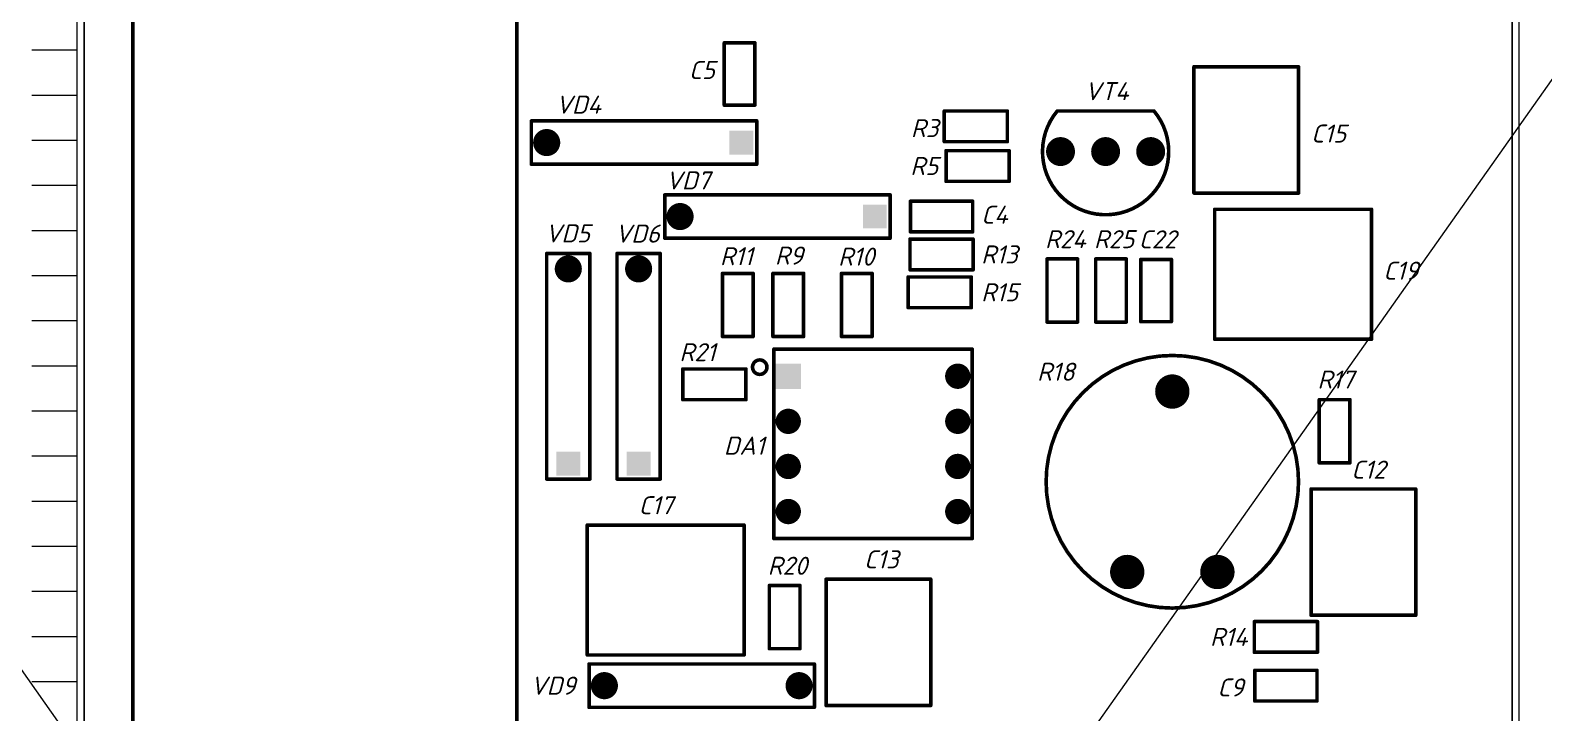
# Model space of a CAD drawing. Header units: millimetres. Extents: x -963 to 6553, y -1367 to 496.
# Drawn here: x 526.5 to 610.4, y 189.8 to 227.6 of the extents above; entities that cross this region are included whole.
import ezdxf

# ---------------------------------------------------------------- set-up
doc = ezdxf.new("R2010")
doc.units = ezdxf.units.MM
doc.header["$LTSCALE"] = 0.5
doc.layers.add('4-текст', color=7, linetype='Continuous', true_color=0x00ad00)
doc.layers.add('BottomSolder', color=6, linetype='Continuous', plot=False)
doc.layers.add('TopLayer', color=1, linetype='Continuous')
doc.layers.add('TopOverlay', color=2, linetype='Continuous')
doc.layers.add('Для ПП', color=30, linetype='Continuous', lineweight=20)
doc.styles.get("Standard").update_dxf_attribs({"font": 'isocpeui.ttf', "width": 0.9})

msp = doc.modelspace()

# ---------------------------------------------------------------- linework, layer by layer
at = {"layer": 'BottomSolder'}
for points, const_width in [([(555.504, 221.388, 1), (554.752, 221.388, 1)], 0.752), ([(584.029, 220.888, 1), (583.227, 220.888, 1)], 0.802), ([(586.529, 220.888, 1), (585.727, 220.888, 1)], 0.802), ([(589.029, 220.888, 1), (588.227, 220.888, 1)], 0.802), ([(562.904, 217.288, 1), (562.152, 217.288, 1)], 0.752), ([(556.328, 214.012, 1), (556.328, 214.763, 1)], 0.752), ([(560.228, 214.012, 1), (560.228, 214.763, 1)], 0.752), ([(577.928, 208.788, 1), (577.928, 208.087, 1)], 0.702), ([(589.352, 207.588, 1), (590.304, 207.588, 1)], 0.952), ([(568.528, 206.288, 1), (568.528, 205.587, 1)], 0.702), ([(577.928, 206.288, 1), (577.928, 205.587, 1)], 0.702), ([(568.528, 203.788, 1), (568.528, 203.087, 1)], 0.702), ([(577.928, 203.788, 1), (577.928, 203.087, 1)], 0.702), ([(568.528, 201.288, 1), (568.528, 200.587, 1)], 0.702), ([(577.928, 201.288, 1), (577.928, 200.587, 1)], 0.702), ([(586.852, 197.588, 1), (587.804, 197.588, 1)], 0.952), ([(591.852, 197.588, 1), (592.804, 197.588, 1)], 0.952), ([(557.952, 191.288, 1), (558.704, 191.288, 1)], 0.752), ([(568.752, 191.288, 1), (569.504, 191.288, 1)], 0.752)]:
    msp.add_lwpolyline(points, format="xyb", close=True, dxfattribs=dict(at, const_width=const_width))
for points in [[(565.267, 220.726), (566.59, 220.726), (565.267, 222.049), (566.59, 222.049)], [(572.667, 216.626), (573.99, 216.626), (572.667, 217.949), (573.99, 217.949)], [(569.23, 207.736), (569.23, 209.139), (567.827, 207.736), (567.827, 209.139)], [(555.667, 204.249), (555.667, 202.926), (556.99, 204.249), (556.99, 202.926)], [(559.567, 204.249), (559.567, 202.926), (560.89, 204.249), (560.89, 202.926)]]:
    msp.add_solid(points, dxfattribs=at)
at = {"layer": 'TopLayer'}
for p, q in [((529.474, 129.4), (529.474, 258.575)), ((608.678, 258.575), (608.678, 129.4))]:
    msp.add_line(p, q, dxfattribs=at)
at = {"layer": 'TopOverlay', "const_width": 0.2}
for points in [[(532.178, 150.788), (532.178, 228.888)], [(553.478, 150.788), (553.478, 228.888)], [(564.978, 226.913), (566.678, 226.913)], [(564.978, 223.463), (564.978, 226.913)], [(566.678, 223.463), (566.678, 226.913)], [(591.028, 218.588), (591.028, 225.588)], [(591.028, 225.588), (596.828, 225.588)], [(596.828, 218.588), (596.828, 225.588)], [(564.978, 223.463), (566.678, 223.463)], [(554.278, 222.588), (566.778, 222.588)], [(554.278, 220.188), (554.278, 222.588)], [(566.778, 220.188), (566.778, 222.588)], [(577.178, 223.138), (580.678, 223.138)], [(577.178, 221.438), (577.178, 223.138)], [(580.678, 221.438), (580.678, 223.138)], [(583.447, 223.137), (588.809, 223.137)], [(577.178, 221.438), (580.678, 221.438)], [(577.278, 220.938), (580.778, 220.938)], [(577.278, 219.238), (577.278, 220.938)], [(580.778, 219.238), (580.778, 220.938)], [(554.278, 220.188), (566.778, 220.188)], [(577.278, 219.238), (580.778, 219.238)], [(561.678, 218.488), (574.178, 218.488)], [(561.678, 216.088), (561.678, 218.488)], [(574.178, 216.088), (574.178, 218.488)], [(591.028, 218.588), (596.828, 218.588)], [(575.303, 218.138), (578.753, 218.138)], [(575.303, 216.438), (575.303, 218.138)], [(578.753, 216.438), (578.753, 218.138)], [(592.178, 210.488), (592.178, 217.688)], [(592.178, 217.688), (600.878, 217.688)], [(600.878, 210.488), (600.878, 217.688)], [(561.678, 216.088), (574.178, 216.088)], [(575.278, 216.038), (578.778, 216.038)], [(575.278, 214.338), (575.278, 216.038)], [(575.303, 216.438), (578.753, 216.438)], [(578.778, 214.338), (578.778, 216.038)], [(555.128, 215.238), (557.528, 215.238)], [(555.128, 202.738), (555.128, 215.238)], [(557.528, 202.738), (557.528, 215.238)], [(559.028, 215.238), (561.428, 215.238)], [(559.028, 202.738), (559.028, 215.238)], [(561.428, 202.738), (561.428, 215.238)], [(582.878, 214.938), (584.578, 214.938)], [(582.878, 211.438), (582.878, 214.938)], [(584.578, 211.438), (584.578, 214.938)], [(585.578, 214.938), (587.278, 214.938)], [(585.578, 211.438), (585.578, 214.938)], [(587.278, 211.438), (587.278, 214.938)], [(588.078, 214.913), (589.778, 214.913)], [(588.078, 211.463), (588.078, 214.913)], [(589.778, 211.463), (589.778, 214.913)], [(564.878, 210.638), (564.878, 214.138)], [(564.878, 214.138), (566.578, 214.138)], [(566.578, 210.638), (566.578, 214.138)], [(567.678, 214.138), (569.378, 214.138)], [(567.678, 210.638), (567.678, 214.138)], [(569.378, 210.638), (569.378, 214.138)], [(571.478, 210.638), (571.478, 214.138)], [(571.478, 214.138), (573.178, 214.138)], [(573.178, 210.638), (573.178, 214.138)], [(575.278, 214.338), (578.778, 214.338)], [(575.178, 213.938), (578.678, 213.938)], [(575.178, 212.238), (575.178, 213.938)], [(578.678, 212.238), (578.678, 213.938)], [(575.178, 212.238), (578.678, 212.238)], [(582.878, 211.438), (584.578, 211.438)], [(585.578, 211.438), (587.278, 211.438)], [(588.078, 211.463), (589.778, 211.463)], [(564.878, 210.638), (566.578, 210.638)], [(567.678, 210.638), (569.378, 210.638)], [(571.478, 210.638), (573.178, 210.638)], [(567.728, 209.938), (578.728, 209.938)], [(567.728, 199.438), (567.728, 209.938)], [(578.728, 199.438), (578.728, 209.938)], [(592.178, 210.488), (600.878, 210.488)], [(562.678, 208.838), (566.178, 208.838)], [(562.678, 207.138), (562.678, 208.838)], [(566.178, 207.138), (566.178, 208.838)], [(562.678, 207.138), (566.178, 207.138)], [(597.978, 203.638), (597.978, 207.138)], [(597.978, 207.138), (599.678, 207.138)], [(599.678, 203.638), (599.678, 207.138)], [(597.978, 203.638), (599.678, 203.638)], [(555.128, 202.738), (557.528, 202.738)], [(559.028, 202.738), (561.428, 202.738)], [(597.528, 195.188), (597.528, 202.188)], [(597.528, 202.188), (603.328, 202.188)], [(603.328, 195.188), (603.328, 202.188)], [(557.378, 192.988), (557.378, 200.188)], [(557.378, 200.188), (566.078, 200.188)], [(566.078, 192.988), (566.078, 200.188)], [(567.728, 199.438), (578.728, 199.438)], [(570.628, 197.188), (576.428, 197.188)], [(570.628, 190.188), (570.628, 197.188)], [(576.428, 190.188), (576.428, 197.188)], [(567.478, 196.838), (569.178, 196.838)], [(567.478, 193.338), (567.478, 196.838)], [(569.178, 193.338), (569.178, 196.838)], [(594.378, 194.838), (597.878, 194.838)], [(594.378, 193.138), (594.378, 194.838)], [(597.528, 195.188), (603.328, 195.188)], [(597.878, 193.138), (597.878, 194.838)], [(557.378, 192.988), (566.078, 192.988)], [(567.478, 193.338), (569.178, 193.338)], [(594.378, 193.138), (597.878, 193.138)], [(557.478, 190.088), (557.478, 192.488)], [(557.478, 192.488), (569.978, 192.488)], [(569.978, 190.088), (569.978, 192.488)], [(594.403, 190.438), (594.403, 192.138)], [(594.403, 192.138), (597.853, 192.138)], [(597.853, 190.438), (597.853, 192.138)], [(557.478, 190.088), (569.978, 190.088)], [(570.628, 190.188), (576.428, 190.188)], [(594.403, 190.438), (597.853, 190.438)]]:
    msp.add_lwpolyline(points, dxfattribs=at)
at = {"layer": 'TopOverlay'}
for points, const_width in [([(564.978, 226.963, 1), (564.978, 226.863, 1)], 0.1), ([(564.978, 226.963, 1), (564.978, 226.863, 1)], 0.1), ([(566.678, 226.963, 1), (566.678, 226.863, 1)], 0.1), ([(566.678, 226.963, 1), (566.678, 226.863, 1)], 0.1), ([(591.028, 225.538, 1), (591.028, 225.638, 1)], 0.1), ([(591.028, 225.538, 1), (591.028, 225.638, 1)], 0.1), ([(596.828, 225.538, 1), (596.828, 225.638, 1)], 0.1), ([(596.828, 225.538, 1), (596.828, 225.638, 1)], 0.1), ([(564.978, 223.513, 1), (564.978, 223.413, 1)], 0.1), ([(564.978, 223.513, 1), (564.978, 223.413, 1)], 0.1), ([(566.678, 223.513, 1), (566.678, 223.413, 1)], 0.1), ([(566.678, 223.513, 1), (566.678, 223.413, 1)], 0.1), ([(554.328, 222.588, 1), (554.228, 222.588, 1)], 0.1), ([(554.328, 222.588, 1), (554.228, 222.588, 1)], 0.1), ([(566.828, 222.588, 1), (566.728, 222.588, 1)], 0.1), ([(566.828, 222.588, 1), (566.728, 222.588, 1)], 0.1), ([(577.128, 223.138, 1), (577.228, 223.138, 1)], 0.1), ([(577.128, 223.138, 1), (577.228, 223.138, 1)], 0.1), ([(580.628, 223.138, 1), (580.728, 223.138, 1)], 0.1), ([(580.628, 223.138, 1), (580.728, 223.138, 1)], 0.1), ([(583.497, 223.137, 1), (583.397, 223.137, 1)], 0.1), ([(583.497, 223.137, 1), (583.397, 223.137, 1)], 0.1), ([(588.859, 223.137, 1), (588.759, 223.137, 1)], 0.1), ([(588.859, 223.137, 1), (588.759, 223.137, 1)], 0.1), ([(577.128, 221.438, 1), (577.228, 221.438, 1)], 0.1), ([(577.128, 221.438, 1), (577.228, 221.438, 1)], 0.1), ([(577.228, 220.938, 1), (577.328, 220.938, 1)], 0.1), ([(577.228, 220.938, 1), (577.328, 220.938, 1)], 0.1), ([(580.628, 221.438, 1), (580.728, 221.438, 1)], 0.1), ([(580.628, 221.438, 1), (580.728, 221.438, 1)], 0.1), ([(580.728, 220.938, 1), (580.828, 220.938, 1)], 0.1), ([(580.728, 220.938, 1), (580.828, 220.938, 1)], 0.1), ([(554.328, 220.188, 1), (554.228, 220.188, 1)], 0.1), ([(554.328, 220.188, 1), (554.228, 220.188, 1)], 0.1), ([(566.828, 220.188, 1), (566.728, 220.188, 1)], 0.1), ([(566.828, 220.188, 1), (566.728, 220.188, 1)], 0.1), ([(577.228, 219.238, 1), (577.328, 219.238, 1)], 0.1), ([(577.228, 219.238, 1), (577.328, 219.238, 1)], 0.1), ([(580.728, 219.238, 1), (580.828, 219.238, 1)], 0.1), ([(580.728, 219.238, 1), (580.828, 219.238, 1)], 0.1), ([(561.728, 218.488, 1), (561.628, 218.488, 1)], 0.1), ([(561.728, 218.488, 1), (561.628, 218.488, 1)], 0.1), ([(574.228, 218.488, 1), (574.128, 218.488, 1)], 0.1), ([(574.228, 218.488, 1), (574.128, 218.488, 1)], 0.1), ([(591.028, 218.538, 1), (591.028, 218.638, 1)], 0.1), ([(591.028, 218.538, 1), (591.028, 218.638, 1)], 0.1), ([(596.828, 218.538, 1), (596.828, 218.638, 1)], 0.1), ([(596.828, 218.538, 1), (596.828, 218.638, 1)], 0.1), ([(575.353, 218.138, 1), (575.253, 218.138, 1)], 0.1), ([(575.353, 218.138, 1), (575.253, 218.138, 1)], 0.1), ([(578.803, 218.138, 1), (578.703, 218.138, 1)], 0.1), ([(578.803, 218.138, 1), (578.703, 218.138, 1)], 0.1), ([(592.128, 217.688, 1), (592.228, 217.688, 1)], 0.1), ([(592.128, 217.688, 1), (592.228, 217.688, 1)], 0.1), ([(600.828, 217.688, 1), (600.928, 217.688, 1)], 0.1), ([(600.828, 217.688, 1), (600.928, 217.688, 1)], 0.1), ([(561.728, 216.088, 1), (561.628, 216.088, 1)], 0.1), ([(561.728, 216.088, 1), (561.628, 216.088, 1)], 0.1), ([(574.228, 216.088, 1), (574.128, 216.088, 1)], 0.1), ([(574.228, 216.088, 1), (574.128, 216.088, 1)], 0.1), ([(575.228, 216.038, 1), (575.328, 216.038, 1)], 0.1), ([(575.228, 216.038, 1), (575.328, 216.038, 1)], 0.1), ([(575.353, 216.438, 1), (575.253, 216.438, 1)], 0.1), ([(575.353, 216.438, 1), (575.253, 216.438, 1)], 0.1), ([(578.803, 216.438, 1), (578.703, 216.438, 1)], 0.1), ([(578.803, 216.438, 1), (578.703, 216.438, 1)], 0.1), ([(578.728, 216.038, 1), (578.828, 216.038, 1)], 0.1), ([(578.728, 216.038, 1), (578.828, 216.038, 1)], 0.1), ([(555.128, 215.188, 1), (555.128, 215.288, 1)], 0.1), ([(555.128, 215.188, 1), (555.128, 215.288, 1)], 0.1), ([(557.528, 215.188, 1), (557.528, 215.288, 1)], 0.1), ([(557.528, 215.188, 1), (557.528, 215.288, 1)], 0.1), ([(559.028, 215.188, 1), (559.028, 215.288, 1)], 0.1), ([(559.028, 215.188, 1), (559.028, 215.288, 1)], 0.1), ([(561.428, 215.188, 1), (561.428, 215.288, 1)], 0.1), ([(561.428, 215.188, 1), (561.428, 215.288, 1)], 0.1), ([(582.878, 214.888, 1), (582.878, 214.988, 1)], 0.1), ([(582.878, 214.888, 1), (582.878, 214.988, 1)], 0.1), ([(584.578, 214.888, 1), (584.578, 214.988, 1)], 0.1), ([(584.578, 214.888, 1), (584.578, 214.988, 1)], 0.1), ([(585.578, 214.888, 1), (585.578, 214.988, 1)], 0.1), ([(585.578, 214.888, 1), (585.578, 214.988, 1)], 0.1), ([(587.278, 214.888, 1), (587.278, 214.988, 1)], 0.1), ([(587.278, 214.888, 1), (587.278, 214.988, 1)], 0.1), ([(588.078, 214.863, 1), (588.078, 214.963, 1)], 0.1), ([(588.078, 214.863, 1), (588.078, 214.963, 1)], 0.1), ([(589.778, 214.863, 1), (589.778, 214.963, 1)], 0.1), ([(589.778, 214.863, 1), (589.778, 214.963, 1)], 0.1), ([(564.878, 214.188, 1), (564.878, 214.088, 1)], 0.1), ([(564.878, 214.188, 1), (564.878, 214.088, 1)], 0.1), ([(566.578, 214.188, 1), (566.578, 214.088, 1)], 0.1), ([(566.578, 214.188, 1), (566.578, 214.088, 1)], 0.1), ([(567.678, 214.088, 1), (567.678, 214.188, 1)], 0.1), ([(567.678, 214.088, 1), (567.678, 214.188, 1)], 0.1), ([(569.378, 214.088, 1), (569.378, 214.188, 1)], 0.1), ([(569.378, 214.088, 1), (569.378, 214.188, 1)], 0.1), ([(571.478, 214.188, 1), (571.478, 214.088, 1)], 0.1), ([(571.478, 214.188, 1), (571.478, 214.088, 1)], 0.1), ([(573.178, 214.188, 1), (573.178, 214.088, 1)], 0.1), ([(573.178, 214.188, 1), (573.178, 214.088, 1)], 0.1), ([(575.228, 214.338, 1), (575.328, 214.338, 1)], 0.1), ([(575.228, 214.338, 1), (575.328, 214.338, 1)], 0.1), ([(578.728, 214.338, 1), (578.828, 214.338, 1)], 0.1), ([(578.728, 214.338, 1), (578.828, 214.338, 1)], 0.1), ([(575.228, 213.938, 1), (575.128, 213.938, 1)], 0.1), ([(575.228, 213.938, 1), (575.128, 213.938, 1)], 0.1), ([(578.728, 213.938, 1), (578.628, 213.938, 1)], 0.1), ([(578.728, 213.938, 1), (578.628, 213.938, 1)], 0.1), ([(575.228, 212.238, 1), (575.128, 212.238, 1)], 0.1), ([(575.228, 212.238, 1), (575.128, 212.238, 1)], 0.1), ([(578.728, 212.238, 1), (578.628, 212.238, 1)], 0.1), ([(578.728, 212.238, 1), (578.628, 212.238, 1)], 0.1), ([(582.878, 211.388, 1), (582.878, 211.488, 1)], 0.1), ([(582.878, 211.388, 1), (582.878, 211.488, 1)], 0.1), ([(584.578, 211.388, 1), (584.578, 211.488, 1)], 0.1), ([(584.578, 211.388, 1), (584.578, 211.488, 1)], 0.1), ([(585.578, 211.388, 1), (585.578, 211.488, 1)], 0.1), ([(585.578, 211.388, 1), (585.578, 211.488, 1)], 0.1), ([(587.278, 211.388, 1), (587.278, 211.488, 1)], 0.1), ([(587.278, 211.388, 1), (587.278, 211.488, 1)], 0.1), ([(588.078, 211.413, 1), (588.078, 211.513, 1)], 0.1), ([(588.078, 211.413, 1), (588.078, 211.513, 1)], 0.1), ([(589.778, 211.413, 1), (589.778, 211.513, 1)], 0.1), ([(589.778, 211.413, 1), (589.778, 211.513, 1)], 0.1), ([(564.878, 210.688, 1), (564.878, 210.588, 1)], 0.1), ([(564.878, 210.688, 1), (564.878, 210.588, 1)], 0.1), ([(566.578, 210.688, 1), (566.578, 210.588, 1)], 0.1), ([(566.578, 210.688, 1), (566.578, 210.588, 1)], 0.1), ([(567.678, 210.588, 1), (567.678, 210.688, 1)], 0.1), ([(567.678, 210.588, 1), (567.678, 210.688, 1)], 0.1), ([(569.378, 210.588, 1), (569.378, 210.688, 1)], 0.1), ([(569.378, 210.588, 1), (569.378, 210.688, 1)], 0.1), ([(571.478, 210.688, 1), (571.478, 210.588, 1)], 0.1), ([(571.478, 210.688, 1), (571.478, 210.588, 1)], 0.1), ([(573.178, 210.688, 1), (573.178, 210.588, 1)], 0.1), ([(573.178, 210.688, 1), (573.178, 210.588, 1)], 0.1), ([(567.728, 209.988, 1), (567.728, 209.888, 1)], 0.1), ([(567.728, 209.988, 1), (567.728, 209.888, 1)], 0.1), ([(578.728, 209.988, 1), (578.728, 209.888, 1)], 0.1), ([(578.728, 209.988, 1), (578.728, 209.888, 1)], 0.1), ([(592.128, 210.488, 1), (592.228, 210.488, 1)], 0.1), ([(592.128, 210.488, 1), (592.228, 210.488, 1)], 0.1), ([(600.828, 210.488, 1), (600.928, 210.488, 1)], 0.1), ([(600.828, 210.488, 1), (600.928, 210.488, 1)], 0.1), ([(566.945, 208.54, 1), (566.945, 209.34, 1)], 0.2), ([(596.828, 202.588, 1), (582.828, 202.588, 1)], 0.2), ([(562.628, 208.838, 1), (562.728, 208.838, 1)], 0.1), ([(562.628, 208.838, 1), (562.728, 208.838, 1)], 0.1), ([(566.128, 208.838, 1), (566.228, 208.838, 1)], 0.1), ([(566.128, 208.838, 1), (566.228, 208.838, 1)], 0.1), ([(562.628, 207.138, 1), (562.728, 207.138, 1)], 0.1), ([(562.628, 207.138, 1), (562.728, 207.138, 1)], 0.1), ([(566.128, 207.138, 1), (566.228, 207.138, 1)], 0.1), ([(566.128, 207.138, 1), (566.228, 207.138, 1)], 0.1), ([(597.978, 207.188, 1), (597.978, 207.088, 1)], 0.1), ([(597.978, 207.188, 1), (597.978, 207.088, 1)], 0.1), ([(599.678, 207.188, 1), (599.678, 207.088, 1)], 0.1), ([(599.678, 207.188, 1), (599.678, 207.088, 1)], 0.1), ([(597.978, 203.688, 1), (597.978, 203.588, 1)], 0.1), ([(597.978, 203.688, 1), (597.978, 203.588, 1)], 0.1), ([(599.678, 203.688, 1), (599.678, 203.588, 1)], 0.1), ([(599.678, 203.688, 1), (599.678, 203.588, 1)], 0.1), ([(555.128, 202.688, 1), (555.128, 202.788, 1)], 0.1), ([(555.128, 202.688, 1), (555.128, 202.788, 1)], 0.1), ([(557.528, 202.688, 1), (557.528, 202.788, 1)], 0.1), ([(557.528, 202.688, 1), (557.528, 202.788, 1)], 0.1), ([(559.028, 202.688, 1), (559.028, 202.788, 1)], 0.1), ([(559.028, 202.688, 1), (559.028, 202.788, 1)], 0.1), ([(561.428, 202.688, 1), (561.428, 202.788, 1)], 0.1), ([(561.428, 202.688, 1), (561.428, 202.788, 1)], 0.1), ([(582.778, 202.588, 1), (582.878, 202.588, 1)], 0.1), ([(596.778, 202.588, 1), (596.878, 202.588, 1)], 0.1), ([(597.528, 202.138, 1), (597.528, 202.238, 1)], 0.1), ([(597.528, 202.138, 1), (597.528, 202.238, 1)], 0.1), ([(603.328, 202.138, 1), (603.328, 202.238, 1)], 0.1), ([(603.328, 202.138, 1), (603.328, 202.238, 1)], 0.1), ([(557.428, 200.188, 1), (557.328, 200.188, 1)], 0.1), ([(557.428, 200.188, 1), (557.328, 200.188, 1)], 0.1), ([(566.128, 200.188, 1), (566.028, 200.188, 1)], 0.1), ([(566.128, 200.188, 1), (566.028, 200.188, 1)], 0.1), ([(567.728, 199.488, 1), (567.728, 199.388, 1)], 0.1), ([(567.728, 199.488, 1), (567.728, 199.388, 1)], 0.1), ([(578.728, 199.488, 1), (578.728, 199.388, 1)], 0.1), ([(578.728, 199.488, 1), (578.728, 199.388, 1)], 0.1), ([(570.628, 197.238, 1), (570.628, 197.138, 1)], 0.1), ([(570.628, 197.238, 1), (570.628, 197.138, 1)], 0.1), ([(576.428, 197.238, 1), (576.428, 197.138, 1)], 0.1), ([(576.428, 197.238, 1), (576.428, 197.138, 1)], 0.1), ([(567.478, 196.788, 1), (567.478, 196.888, 1)], 0.1), ([(567.478, 196.788, 1), (567.478, 196.888, 1)], 0.1), ([(569.178, 196.788, 1), (569.178, 196.888, 1)], 0.1), ([(569.178, 196.788, 1), (569.178, 196.888, 1)], 0.1), ([(594.328, 194.838, 1), (594.428, 194.838, 1)], 0.1), ([(594.328, 194.838, 1), (594.428, 194.838, 1)], 0.1), ([(597.528, 195.138, 1), (597.528, 195.238, 1)], 0.1), ([(597.528, 195.138, 1), (597.528, 195.238, 1)], 0.1), ([(597.828, 194.838, 1), (597.928, 194.838, 1)], 0.1), ([(597.828, 194.838, 1), (597.928, 194.838, 1)], 0.1), ([(603.328, 195.138, 1), (603.328, 195.238, 1)], 0.1), ([(603.328, 195.138, 1), (603.328, 195.238, 1)], 0.1), ([(557.428, 192.988, 1), (557.328, 192.988, 1)], 0.1), ([(557.428, 192.988, 1), (557.328, 192.988, 1)], 0.1), ([(566.128, 192.988, 1), (566.028, 192.988, 1)], 0.1), ([(566.128, 192.988, 1), (566.028, 192.988, 1)], 0.1), ([(567.478, 193.288, 1), (567.478, 193.388, 1)], 0.1), ([(567.478, 193.288, 1), (567.478, 193.388, 1)], 0.1), ([(569.178, 193.288, 1), (569.178, 193.388, 1)], 0.1), ([(569.178, 193.288, 1), (569.178, 193.388, 1)], 0.1), ([(594.328, 193.138, 1), (594.428, 193.138, 1)], 0.1), ([(594.328, 193.138, 1), (594.428, 193.138, 1)], 0.1), ([(597.828, 193.138, 1), (597.928, 193.138, 1)], 0.1), ([(597.828, 193.138, 1), (597.928, 193.138, 1)], 0.1), ([(557.428, 192.488, 1), (557.528, 192.488, 1)], 0.1), ([(557.428, 192.488, 1), (557.528, 192.488, 1)], 0.1), ([(569.928, 192.488, 1), (570.028, 192.488, 1)], 0.1), ([(569.928, 192.488, 1), (570.028, 192.488, 1)], 0.1), ([(594.353, 192.138, 1), (594.453, 192.138, 1)], 0.1), ([(594.353, 192.138, 1), (594.453, 192.138, 1)], 0.1), ([(597.803, 192.138, 1), (597.903, 192.138, 1)], 0.1), ([(597.803, 192.138, 1), (597.903, 192.138, 1)], 0.1), ([(557.428, 190.088, 1), (557.528, 190.088, 1)], 0.1), ([(557.428, 190.088, 1), (557.528, 190.088, 1)], 0.1), ([(569.928, 190.088, 1), (570.028, 190.088, 1)], 0.1), ([(569.928, 190.088, 1), (570.028, 190.088, 1)], 0.1), ([(570.628, 190.238, 1), (570.628, 190.138, 1)], 0.1), ([(570.628, 190.238, 1), (570.628, 190.138, 1)], 0.1), ([(576.428, 190.238, 1), (576.428, 190.138, 1)], 0.1), ([(576.428, 190.238, 1), (576.428, 190.138, 1)], 0.1), ([(594.353, 190.438, 1), (594.453, 190.438, 1)], 0.1), ([(594.353, 190.438, 1), (594.453, 190.438, 1)], 0.1), ([(597.803, 190.438, 1), (597.903, 190.438, 1)], 0.1), ([(597.803, 190.438, 1), (597.903, 190.438, 1)], 0.1)]:
    msp.add_lwpolyline(points, format="xyb", close=True, dxfattribs=dict(at, const_width=const_width))
at = {"layer": 'TopOverlay', "const_width": 0.2}
msp.add_lwpolyline([(588.809, 223.137, -2.144507), (583.447, 223.137)], format="xyb", dxfattribs=at)
at = {"layer": 'Для ПП'}
for p, q in [((451.862, 297), (661.862, 0)), ((661.862, 297), (451.862, 0)), ((529.074, 259), (529.074, 129)), ((609.074, 129), (609.074, 259)), ((529.074, 226.5), (526.574, 226.5)), ((529.074, 224), (526.574, 224)), ((566.764, 222.252), (566.764, 220.552)), ((529.074, 221.5), (526.574, 221.5)), ((529.074, 219), (526.574, 219)), ((574.164, 218.152), (574.164, 216.452)), ((529.074, 216.5), (526.574, 216.5)), ((529.074, 214), (526.574, 214)), ((529.074, 211.5), (526.574, 211.5)), ((567.728, 207.638), (567.728, 209.238)), ((529.074, 209), (526.574, 209)), ((529.074, 206.5), (526.574, 206.5)), ((529.074, 204), (526.574, 204)), ((556.201, 202.752), (555.464, 202.752)), ((557.164, 202.752), (556.455, 202.752)), ((560.101, 202.752), (559.364, 202.752)), ((560.355, 202.752), (561.064, 202.752)), ((529.074, 201.5), (526.574, 201.5)), ((529.074, 199), (526.574, 199)), ((529.074, 196.5), (526.574, 196.5)), ((529.074, 194), (526.574, 194)), ((529.074, 191.5), (526.574, 191.5))]:
    msp.add_line(p, q, dxfattribs=at)

# ---------------------------------------------------------------- texts
at = {"layer": '4-текст'}
for s, p in [('C5', (563.016, 224.908)), ('VT4', (584.966, 223.735)), ('VD4', (555.628, 222.988)), ('R3', (575.328, 221.688)), ('C15', (597.528, 221.388)), ('R5', (575.295, 219.588)), ('VD7', (561.728, 218.788)), ('C4', (579.228, 216.888)), ('VD5', (555.042, 215.853)), ('VD6', (558.917, 215.841)), ('R24', (582.768, 215.534)), ('R25', (585.482, 215.534)), ('C22', (587.967, 215.522)), ('R11', (564.739, 214.589)), ('R9', (567.788, 214.625)), ('R10', (571.293, 214.565)), ('R13', (579.228, 214.688)), ('C19', (601.528, 213.788)), ('R15', (579.228, 212.588)), ('R21', (562.487, 209.27)), ('R18', (582.328, 208.188)), ('R17', (597.876, 207.753)), ('DA1', (564.954, 204.088)), ('C12', (599.753, 202.759)), ('C17', (560.228, 200.788)), ('R20', (567.385, 197.434)), ('C13', (572.728, 197.788)), ('R14', (591.92, 193.488)), ('VD9', (554.228, 190.788)), ('C9', (592.328, 190.688))]:
    msp.add_text(s, height=1, dxfattribs=at).set_placement(p)

doc.saveas('drawing.dxf')
